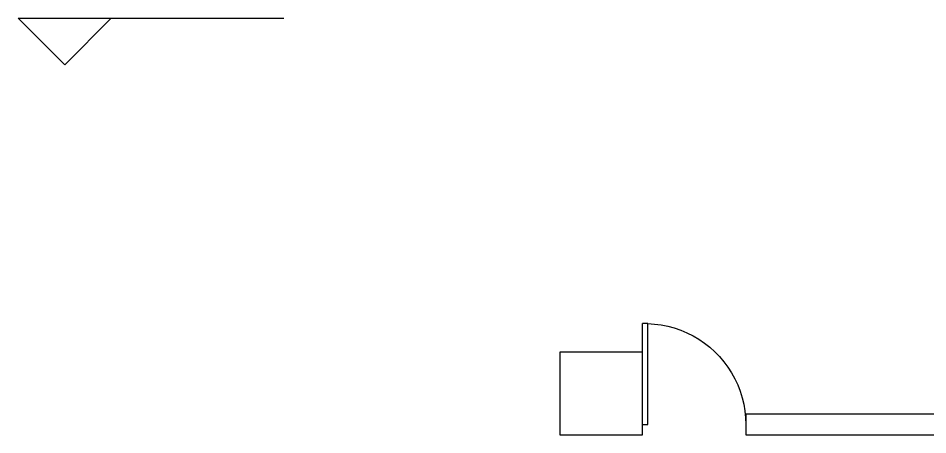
# Model space of a CAD drawing. Extents: x -81148 to 10972, y -53931 to 52487.
# Drawn here: x -20749 to -11947, y 18614 to 22642 of the extents above; entities that cross this region are included whole.
import ezdxf

# ---------------------------------------------------------------- set-up
doc = ezdxf.new("R2010")
doc.units = 0
doc.layers.get('0').update_dxf_attribs({"linetype": 'CONTINUOUS'})

msp = doc.modelspace()

# ---------------------------------------------------------------- linework, layer by layer
for p, q in [((-20299.1, 22191.9), (-20749.1, 22641.9)), ((-20749.1, 22641.9), (-19849.1, 22641.9)), ((-20299.1, 22191.9), (-19849.1, 22641.9)), ((-19849.1, 22641.9), (-18177.3, 22641.9)), ((-14657.9, 19688.6), (-14707.9, 19688.6)), ((-14707.9, 18713.6), (-14707.9, 19688.6)), ((-14657.9, 19688.6), (-14592.5, 19684.4)), ((-14657.9, 18713.6), (-14657.9, 19688.6)), ((-14592.5, 19684.4), (-14527.6, 19676.1)), ((-14527.6, 19676.1), (-14463.3, 19663.5)), ((-14463.3, 19663.5), (-14400, 19646.6)), ((-14400, 19646.6), (-14338, 19625.5)), ((-14338, 19625.5), (-14277.6, 19600.3)), ((-14277.6, 19600.3), (-14219, 19571.1)), ((-14219, 19571.1), (-14162.5, 19538)), ((-14162.5, 19538), (-14108.3, 19501.2)), ((-14108.3, 19501.2), (-14056.7, 19460.9)), ((-14056.7, 19460.9), (-14008, 19417.2)), ((-14707.9, 19413.6), (-15507.9, 19413.6)), ((-15507.9, 19413.6), (-15507.9, 18613.6)), ((-14707.9, 18613.6), (-14707.9, 19413.6)), ((-14008, 19417.2), (-13962.2, 19370.3)), ((-13962.2, 19370.3), (-13919.8, 19320.4)), ((-13919.8, 19320.4), (-13880.8, 19267.8)), ((-13880.8, 19267.8), (-13845.4, 19212.7)), ((-13845.4, 19212.7), (-13813.8, 19155.4)), ((-13813.8, 19155.4), (-13786.1, 19096)), ((-13786.1, 19096), (-13762.4, 19034.9)), ((-13762.4, 19034.9), (-13742.9, 18972.4)), ((-13742.9, 18972.4), (-13727.6, 18908.7)), ((-13727.6, 18908.7), (-13716.7, 18844.2)), ((-13716.7, 18844.2), (-13710.1, 18779)), ((-13710.1, 18779), (-13707.9, 18713.6)), ((-13707.9, 18813.6), (-13707.9, 18613.6)), ((-9507.9, 18813.6), (-13707.9, 18813.6)), ((-14707.9, 18713.6), (-14657.9, 18713.6)), ((-15507.9, 18613.6), (-14707.9, 18613.6)), ((-13707.9, 18613.6), (-6507.9, 18613.6))]:
    msp.add_line(p, q)

doc.saveas('drawing.dxf')
